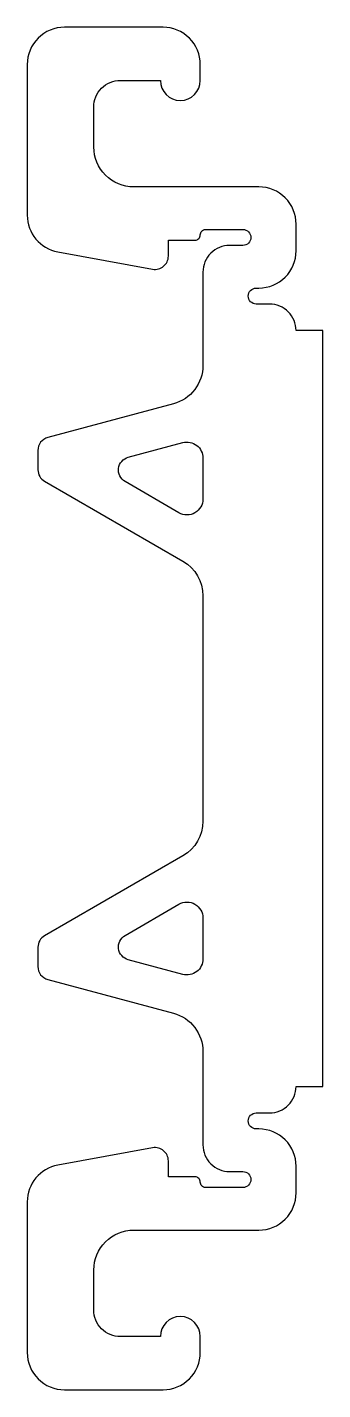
# Model space of a CAD drawing. Header units: millimetres. Extents: x -6.5 to 4.6, y -8.1 to 43.1.
import ezdxf

# ---------------------------------------------------------------- set-up
doc = ezdxf.new("R2010")
doc.units = ezdxf.units.MM

msp = doc.modelspace()

# ---------------------------------------------------------------- linework, layer by layer
for points in [[(0.1, 33.9), (0.1, 30.396, -0.339454), (-1.012, 28.947), (-5.729, 27.683, 0.339454), (-6.1, 27.2), (-6.1, 26.472, 0.267949), (-5.85, 26.039), (-0.65, 23.037, -0.267949), (0.1, 21.738), (0.1, 13.262, -0.267949), (-0.65, 11.963), (-5.85, 8.961, 0.267949), (-6.1, 8.528), (-6.1, 7.8, 0.339454), (-5.729, 7.317), (-1.012, 6.053, -0.339454), (0.1, 4.604), (0.1, 1.1, 0.414214), (1.1, 0.1), (1.6, 0.1, -1), (1.6, -0.5), (0.2, -0.5, -0.414214), (0, -0.3, 0.414214), (-0.2, -0.1), (-1.2, -0.1), (-1.2, 0.5, 0.468375), (-1.79, 0.992), (-5.352, 0.339, 0.36205), (-6.5, -1.038), (-6.5, -6.7, 0.414214), (-5.1, -8.1), (-1.4, -8.1, 0.414214), (0, -6.7), (0, -6.1, 1), (-1.5, -6.1), (-3, -6.1, -0.414214), (-4, -5.1), (-4, -3.6, -0.414214), (-2.5, -2.1), (2.2, -2.1, 0.414214), (3.6, -0.7), (3.6, 0.3, 0.414214), (2.2, 1.7), (2.1, 1.7, -1), (2.1, 2.3), (2.6, 2.3, 0.414214), (3.6, 3.3), (4.6, 3.3), (4.6, 31.7), (3.6, 31.7, 0.414214), (2.6, 32.7), (2.1, 32.7, -1), (2.1, 33.3), (2.2, 33.3, 0.414214), (3.6, 34.7), (3.6, 35.7, 0.414214), (2.2, 37.1), (-2.5, 37.1, -0.414214), (-4, 38.6), (-4, 40.1, -0.414214), (-3, 41.1), (-1.5, 41.1, 1), (0, 41.1), (0, 41.7, 0.414214), (-1.4, 43.1), (-5.1, 43.1, 0.414214), (-6.5, 41.7), (-6.5, 36.038, 0.36205), (-5.352, 34.661), (-1.79, 34.008, 0.468375), (-1.2, 34.5), (-1.2, 35.1), (-0.2, 35.1, 0.414214), (0, 35.3, -0.414214), (0.2, 35.5), (1.6, 35.5, -1), (1.6, 34.9), (1.1, 34.9, 0.414214)], [(-0.655, 27.49, -0.493145), (0.1, 26.91), (0.1, 25.375, -0.57735), (-0.8, 24.856), (-2.825, 26.025, -0.668179), (-2.704, 26.941)], [(0.1, 8.09, -0.493145), (-0.655, 7.51), (-2.704, 8.059, -0.668179), (-2.825, 8.975), (-0.8, 10.144, -0.57735), (0.1, 9.625)]]:
    msp.add_lwpolyline(points, format="xyb", close=True)

doc.saveas('drawing.dxf')
